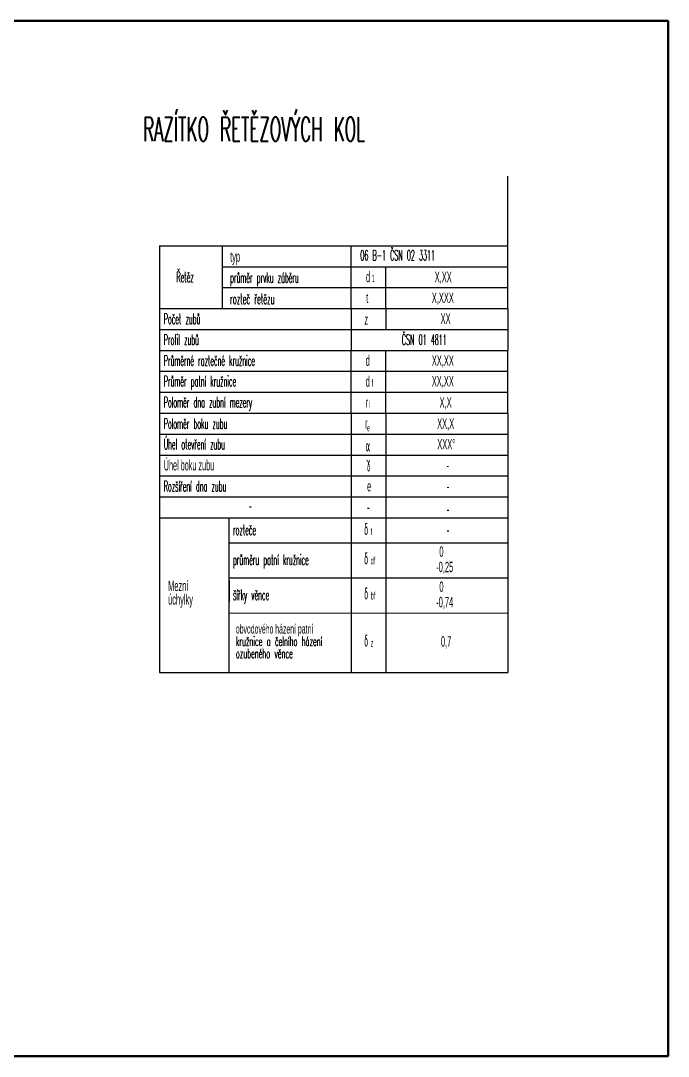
# Paper-space layout 'Razítka' of a CAD drawing. Header units: millimetres. Extents: x 0 to 420, y 0 to 297.
# Drawn here: x 234.2 to 420.1, y 0.2 to 297.2 of the extents above; entities that cross this region are included whole.
import ezdxf

# ---------------------------------------------------------------- set-up
doc = ezdxf.new("R2010")
doc.units = ezdxf.units.MM
doc.layers.add('1_-_SILNA', color=7, linetype='Continuous', lineweight=25)
doc.layers.add('2_-_SLABA', color=7, linetype='Continuous')
doc.styles.add('SLDTEXTSTYLE0', font='TXT', dxfattribs={"width": 0.44673, "bigfont": 'bigfont'})
doc.styles.add('SLDTEXTSTYLE1', font='TXT', dxfattribs={"width": 0.44673})
doc.styles.add('SLDTEXTSTYLE13', font='TXT', dxfattribs={"width": 0.510549, "bigfont": 'bigfont'})
doc.styles.add('SLDTEXTSTYLE2', font='TXT', dxfattribs={"width": 0.414821})
doc.styles.add('SLDTEXTSTYLE3', font='TXT', dxfattribs={"width": 0.382911, "bigfont": 'bigfont'})
doc.styles.add('SLDTEXTSTYLE4', font='TXT', dxfattribs={"width": 0.414821, "bigfont": 'bigfont'})
doc.styles.add('SLDTEXTSTYLE6', font='TXT', dxfattribs={"width": 0.510549})

# ---------------------------------------------------------------- blocks, each defined once
blk = doc.blocks.new('SW_NOTE_0_104')
at = {"layer": '1_-_SILNA', "color": 0, "insert": (0, 3.87), "char_height": 3, "attachment_point": 1, "style": 'SLDTEXTSTYLE0'}
blk.add_mtext('šířky věnce', dxfattribs=at)
blk = doc.blocks.new('SW_NOTE_0_105')
at = {"layer": '1_-_SILNA', "color": 0, "attachment_point": 1}
for s, insert, char_height, style in [('δ', (0, 4.43), 3.44, 'SLDTEXTSTYLE0'), ('z', (1.88, 3.1), 2.12, 'SLDTEXTSTYLE1')]:
    blk.add_mtext(s, dxfattribs=dict(at, insert=insert, char_height=char_height, style=style))
blk = doc.blocks.new('SW_NOTE_0_106')
at = {"layer": '1_-_SILNA', "color": 0, "attachment_point": 1}
for s, insert, char_height, style in [('δ', (0, 4.43), 3.44, 'SLDTEXTSTYLE0'), ('bf', (1.88, 3.1), 2.117, 'SLDTEXTSTYLE1')]:
    blk.add_mtext(s, dxfattribs=dict(at, insert=insert, char_height=char_height, style=style))
blk = doc.blocks.new('SW_NOTE_0_107')
at = {"layer": '1_-_SILNA', "color": 0, "attachment_point": 1}
for s, insert, char_height, style in [('δ', (0, 4.43), 3.44, 'SLDTEXTSTYLE0'), ('df', (1.88, 3.1), 2.117, 'SLDTEXTSTYLE1')]:
    blk.add_mtext(s, dxfattribs=dict(at, insert=insert, char_height=char_height, style=style))
blk = doc.blocks.new('SW_NOTE_0_108')
at = {"layer": '1_-_SILNA', "color": 0, "insert": (0, 3.87), "char_height": 3, "attachment_point": 1, "style": 'SLDTEXTSTYLE0'}
blk.add_mtext('průměru patní kružnice', dxfattribs=at)
blk = doc.blocks.new('SW_NOTE_0_109')
at = {"layer": '1_-_SILNA', "color": 0, "char_height": 3, "attachment_point": 1, "style": 'SLDTEXTSTYLE1'}
for s, insert in [('Mezní', (0, 3.87)), ('úchylky', (0, -0.01))]:
    blk.add_mtext(s, dxfattribs=dict(at, insert=insert))
blk = doc.blocks.new('SW_NOTE_0_110')
at = {"layer": '1_-_SILNA', "color": 0, "insert": (0, 3.87), "char_height": 3, "attachment_point": 1, "style": 'SLDTEXTSTYLE0'}
blk.add_mtext('rozteče', dxfattribs=at)
blk = doc.blocks.new('SW_NOTE_0_111')
at = {"layer": '1_-_SILNA', "color": 0, "insert": (0, 3.87), "char_height": 3, "attachment_point": 1, "style": 'SLDTEXTSTYLE1'}
blk.add_mtext('-', dxfattribs=at)
blk = doc.blocks.new('SW_NOTE_0_112')
at = {"layer": '1_-_SILNA', "color": 0, "attachment_point": 1, "style": 'SLDTEXTSTYLE1'}
for s, insert, char_height in [('r', (0, 3.87), 3), ('i', (1.01, 3), 2.12)]:
    blk.add_mtext(s, dxfattribs=dict(at, insert=insert, char_height=char_height))
blk = doc.blocks.new('SW_NOTE_0_113')
at = {"layer": '1_-_SILNA', "color": 0, "insert": (0, 3.87), "char_height": 3, "attachment_point": 1, "style": 'SLDTEXTSTYLE0'}
blk.add_mtext('Poloměr dna zubní mezery', dxfattribs=at)
blk = doc.blocks.new('SW_NOTE_0_114')
at = {"layer": '1_-_SILNA', "color": 0, "attachment_point": 1, "style": 'SLDTEXTSTYLE1'}
for s, insert, char_height in [('d', (0, 3.87), 3), ('f', (1.69, 3), 2.12)]:
    blk.add_mtext(s, dxfattribs=dict(at, insert=insert, char_height=char_height))
blk = doc.blocks.new('SW_NOTE_0_115')
at = {"layer": '1_-_SILNA', "color": 0, "insert": (0, 3.87), "char_height": 3, "attachment_point": 1, "style": 'SLDTEXTSTYLE1'}
blk.add_mtext('typ', dxfattribs=at)
blk = doc.blocks.new('SW_NOTE_0_116')
at = {"layer": '1_-_SILNA', "color": 0, "insert": (0, 3.87), "char_height": 3, "attachment_point": 1, "style": 'SLDTEXTSTYLE4'}
blk.add_mtext('rozteč řetězu', dxfattribs=at)
blk = doc.blocks.new('SW_NOTE_0_117')
at = {"layer": '1_-_SILNA', "color": 0, "insert": (0, 3.87), "char_height": 3, "attachment_point": 1, "style": 'SLDTEXTSTYLE0'}
blk.add_mtext('průměr prvku záběru', dxfattribs=at)
blk = doc.blocks.new('SW_NOTE_0_118')
at = {"layer": '1_-_SILNA', "color": 0, "insert": (0, 3.87), "char_height": 3, "attachment_point": 1, "style": 'SLDTEXTSTYLE0'}
blk.add_mtext('Řetěz', dxfattribs=at)
blk = doc.blocks.new('SW_NOTE_0_119')
at = {"layer": '1_-_SILNA', "color": 0, "char_height": 2.6458, "attachment_point": 1}
for s, insert, style in [('obvodového házení patní', (0, 3.41), 'SLDTEXTSTYLE1'), ('kružnice a čelního házení', (0, -0.12), 'SLDTEXTSTYLE0'), ('ozubeného věnce', (0, -3.64), 'SLDTEXTSTYLE0')]:
    blk.add_mtext(s, dxfattribs=dict(at, insert=insert, style=style))
blk = doc.blocks.new('SW_NOTE_0_120')
at = {"layer": '1_-_SILNA', "color": 0, "insert": (0, 3.87), "char_height": 3, "attachment_point": 1, "style": 'SLDTEXTSTYLE0'}
blk.add_mtext('Průměrné roztečné kružnice', dxfattribs=at)
blk = doc.blocks.new('SW_NOTE_0_121')
at = {"layer": '1_-_SILNA', "color": 0, "insert": (0, 3.87), "char_height": 3, "attachment_point": 1, "style": 'SLDTEXTSTYLE1'}
blk.add_mtext('d', dxfattribs=at)
blk = doc.blocks.new('SW_NOTE_0_122')
at = {"layer": '1_-_SILNA', "color": 0, "insert": (0, 3.87), "char_height": 3, "attachment_point": 1, "style": 'SLDTEXTSTYLE0'}
blk.add_mtext('Průměr patní kružnice', dxfattribs=at)
blk = doc.blocks.new('SW_NOTE_0_123')
at = {"layer": '1_-_SILNA', "color": 0, "insert": (0, 3.87), "char_height": 3, "attachment_point": 1, "style": 'SLDTEXTSTYLE3'}
blk.add_mtext('Profil zubů', dxfattribs=at)
blk = doc.blocks.new('SW_NOTE_0_124')
at = {"layer": '1_-_SILNA', "color": 0, "insert": (0, 3.87), "char_height": 3, "attachment_point": 1, "style": 'SLDTEXTSTYLE6'}
blk.add_mtext('z', dxfattribs=at)
blk = doc.blocks.new('SW_NOTE_0_125')
at = {"layer": '1_-_SILNA', "color": 0, "insert": (0, 3.87), "char_height": 3, "attachment_point": 1, "style": 'SLDTEXTSTYLE3'}
blk.add_mtext('Počet zubů', dxfattribs=at)
blk = doc.blocks.new('SW_NOTE_0_126')
at = {"layer": '1_-_SILNA', "color": 0, "insert": (0, 3.87), "char_height": 3, "attachment_point": 1, "style": 'SLDTEXTSTYLE1'}
blk.add_mtext('t', dxfattribs=at)
blk = doc.blocks.new('SW_NOTE_0_127')
at = {"layer": '1_-_SILNA', "color": 0, "insert": (0, 3.87), "char_height": 3, "attachment_point": 1, "style": 'SLDTEXTSTYLE0'}
blk.add_mtext('06 B-1 ČSN 02 3311', dxfattribs=at)
blk = doc.blocks.new('SW_NOTE_0_128')
at = {"layer": '1_-_SILNA', "color": 0, "attachment_point": 1, "style": 'SLDTEXTSTYLE1'}
for s, insert, char_height in [('d', (0, 3.87), 3), ('1', (1.69, 3), 2.12)]:
    blk.add_mtext(s, dxfattribs=dict(at, insert=insert, char_height=char_height))
blk = doc.blocks.new('SW_NOTE_0_129')
at = {"layer": '1_-_SILNA', "color": 0, "insert": (0, 3.87), "char_height": 3, "attachment_point": 1, "style": 'SLDTEXTSTYLE3'}
blk.add_mtext('Poloměr boku zubu', dxfattribs=at)
blk = doc.blocks.new('SW_NOTE_0_130')
at = {"layer": '1_-_SILNA', "color": 0, "insert": (0, 2.58), "char_height": 2, "attachment_point": 1, "style": 'SLDTEXTSTYLE2'}
blk.add_mtext('e', dxfattribs=at)
blk = doc.blocks.new('SW_NOTE_0_131')
at = {"layer": '1_-_SILNA', "color": 0, "insert": (0, 3.87), "char_height": 3, "attachment_point": 1, "style": 'SLDTEXTSTYLE1'}
blk.add_mtext('r', dxfattribs=at)
blk = doc.blocks.new('SW_NOTE_0_132')
at = {"layer": '1_-_SILNA', "color": 0, "insert": (0, 3.87), "char_height": 3, "attachment_point": 1, "style": 'SLDTEXTSTYLE3'}
blk.add_mtext('Úhel otevření zubu', dxfattribs=at)
blk = doc.blocks.new('SW_NOTE_0_133')
at = {"layer": '1_-_SILNA', "color": 0, "insert": (0, 4.43), "char_height": 3.44, "attachment_point": 1, "style": 'SLDTEXTSTYLE0'}
blk.add_mtext('α', dxfattribs=at)
blk = doc.blocks.new('SW_NOTE_0_134')
at = {"layer": '1_-_SILNA', "color": 0, "insert": (0.48, 3.87), "char_height": 3, "attachment_point": 2, "style": 'SLDTEXTSTYLE1'}
blk.add_mtext('-', dxfattribs=at)
blk = doc.blocks.new('SW_NOTE_0_135')
at = {"layer": '1_-_SILNA', "color": 0, "insert": (0, 3.87), "char_height": 3, "attachment_point": 1, "style": 'SLDTEXTSTYLE0'}
blk.add_mtext('Rozšíření dna zubu', dxfattribs=at)
blk = doc.blocks.new('SW_NOTE_0_136')
at = {"layer": '1_-_SILNA', "color": 0, "attachment_point": 1}
for s, insert, char_height, style in [('δ', (0, 4.43), 3.44, 'SLDTEXTSTYLE0'), ('t', (1.88, 3.1), 2.12, 'SLDTEXTSTYLE1')]:
    blk.add_mtext(s, dxfattribs=dict(at, insert=insert, char_height=char_height, style=style))
blk = doc.blocks.new('SW_NOTE_0_137')
at = {"layer": '1_-_SILNA', "color": 0, "insert": (0, 4.43), "char_height": 3.44, "attachment_point": 1, "style": 'SLDTEXTSTYLE0'}
blk.add_mtext('γ', dxfattribs=at)
blk = doc.blocks.new('SW_NOTE_0_138')
at = {"layer": '1_-_SILNA', "color": 0, "insert": (0, 3.87), "char_height": 3, "attachment_point": 1, "style": 'SLDTEXTSTYLE1'}
blk.add_mtext('e', dxfattribs=at)
blk = doc.blocks.new('SW_NOTE_0_139')
at = {"layer": '1_-_SILNA', "color": 0, "insert": (0, 3.87), "char_height": 3, "attachment_point": 1, "style": 'SLDTEXTSTYLE2'}
blk.add_mtext('Úhel boku zubu', dxfattribs=at)
blk = doc.blocks.new('SW_NOTE_0_140')
at = {"layer": '1_-_SILNA', "color": 0, "insert": (0, 3.87), "char_height": 3, "attachment_point": 1, "style": 'SLDTEXTSTYLE1'}
blk.add_mtext('-', dxfattribs=at)
blk = doc.blocks.new('SW_NOTE_0_141')
at = {"layer": '1_-_SILNA', "color": 0, "insert": (8.96, 3.87), "char_height": 3, "attachment_point": 2, "style": 'SLDTEXTSTYLE0'}
blk.add_mtext('ČSN 01 4811', dxfattribs=at)
blk = doc.blocks.new('SW_NOTE_0_142')
at = {"layer": '1_-_SILNA', "color": 0, "insert": (0, 3.87), "char_height": 3, "attachment_point": 1, "style": 'SLDTEXTSTYLE1'}
blk.add_mtext('-', dxfattribs=at)
blk = doc.blocks.new('SW_NOTE_0_143')
at = {"layer": '1_-_SILNA', "color": 0, "insert": (0, 3.87), "char_height": 3, "attachment_point": 1, "style": 'SLDTEXTSTYLE1'}
blk.add_mtext('-', dxfattribs=at)
blk = doc.blocks.new('SW_NOTE_0_144')
at = {"layer": '1_-_SILNA', "color": 0, "insert": (0, 3.87), "char_height": 3, "attachment_point": 1, "style": 'SLDTEXTSTYLE1'}
blk.add_mtext('-', dxfattribs=at)
blk = doc.blocks.new('Blok62')
at = {"color": 7, "linetype": 'Continuous', "lineweight": 18}
blk.add_line((294.04, 127.34), (374.04, 127.34), dxfattribs=at)
at = {"layer": '1_-_SILNA', "color": 7, "linetype": 'Continuous'}
for p, q in [((374.04, 232.66), (374.04, 252.66)), ((274.04, 232.66), (274.04, 214.66)), ((274.04, 232.66), (374.04, 232.66)), ((329.04, 214.66), (329.04, 232.66)), ((374.04, 214.66), (374.04, 232.66)), ((339.04, 214.66), (339.04, 226.66)), ((274.04, 214.66), (274.04, 208.66)), ((274.04, 214.66), (374.04, 214.66)), ((329.04, 214.66), (329.04, 208.66)), ((339.04, 214.66), (339.04, 208.66)), ((374.04, 214.66), (374.04, 208.66)), ((274.04, 208.66), (274.04, 202.66)), ((329.04, 208.66), (329.04, 202.66)), ((374.04, 208.66), (374.04, 202.66)), ((274.04, 202.66), (274.04, 196.66)), ((329.04, 184.66), (329.04, 202.66)), ((339.04, 184.66), (339.04, 202.66)), ((374.04, 184.66), (374.04, 202.66)), ((274.04, 196.66), (274.04, 184.66)), ((274.04, 184.66), (274.04, 110.25)), ((329.04, 184.66), (329.04, 178.66)), ((339.04, 184.66), (339.04, 178.66)), ((374.04, 184.66), (374.04, 178.66)), ((329.04, 178.66), (329.04, 136.66)), ((339.04, 178.66), (339.04, 136.66)), ((374.04, 178.66), (374.04, 136.66)), ((329.04, 136.66), (329.04, 130.66)), ((339.04, 136.66), (339.04, 130.66)), ((374.04, 136.66), (374.04, 130.66)), ((329.04, 130.66), (329.04, 110.25)), ((339.04, 130.66), (339.04, 110.25)), ((374.04, 130.66), (374.04, 110.25)), ((274.04, 110.25), (374.04, 110.25))]:
    blk.add_line(p, q, dxfattribs=at)
at = {"layer": '1_-_SILNA'}
blk.add_line((292.02, 232.66), (292.02, 214.66), dxfattribs=at)
at = {"layer": '2_-_SLABA', "color": 7, "linetype": 'Continuous'}
for p, q in [((292.02, 226.66), (374.04, 226.66)), ((292.02, 220.66), (374.04, 220.66)), ((274.04, 208.66), (374.04, 208.66)), ((274.04, 202.66), (374.04, 202.66)), ((274.04, 196.66), (374.04, 196.66)), ((274.04, 190.66), (374.04, 190.66)), ((274.04, 184.66), (374.04, 184.66)), ((274.04, 178.66), (374.04, 178.66)), ((274.04, 172.66), (374.04, 172.66)), ((274.04, 166.66), (374.04, 166.66)), ((274.04, 160.66), (374.04, 160.66)), ((274.04, 154.66), (374.04, 154.66)), ((294.04, 110.25), (294.04, 154.66)), ((294.04, 147.46), (374.04, 147.46)), ((294.04, 137.4), (374.04, 137.4)), ((294.04, 136.66), (294.04, 130.66))]:
    blk.add_line(p, q, dxfattribs=at)
at = {"layer": '1_-_SILNA', "color": 7}
for name, p in [('SW_NOTE_0_127', (331.7, 227.58)), ('SW_NOTE_0_115', (294.34, 227.21)), ('SW_NOTE_0_118', (278.93, 221.36)), ('SW_NOTE_0_117', (294.34, 221.18)), ('SW_NOTE_0_128', (333.31, 221.36)), ('SW_NOTE_0_116', (294.34, 215.07)), ('SW_NOTE_0_126', (333.38, 215.38)), ('SW_NOTE_0_125', (275.29, 209.36)), ('SW_NOTE_0_124', (332.88, 209.2)), ('SW_NOTE_0_141', (341.09, 203.37)), ('SW_NOTE_0_123', (275.29, 203.37)), ('SW_NOTE_0_120', (275.29, 197.37)), ('SW_NOTE_0_121', (333.24, 197.37)), ('SW_NOTE_0_122', (275.29, 191.46)), ('SW_NOTE_0_114', (333.24, 191.37)), ('SW_NOTE_0_113', (275.29, 185.46)), ('SW_NOTE_0_112', (333.24, 185.37)), ('SW_NOTE_0_129', (275.29, 179.3)), ('SW_NOTE_0_131', (333.04, 179.38)), ('SW_NOTE_0_132', (275.29, 173.39)), ('SW_NOTE_0_130', (333.67, 178.88)), ('SW_NOTE_0_133', (333.19, 172.66)), ('SW_NOTE_0_139', (275.29, 167.37)), ('SW_NOTE_0_137', (333.36, 167.96)), ('SW_NOTE_0_142', (356.46, 167.35)), ('SW_NOTE_0_135', (275.29, 161.35)), ('SW_NOTE_0_138', (333.64, 161.36)), ('SW_NOTE_0_140', (356.5, 161.3)), ('SW_NOTE_0_134', (299.64, 155.72)), ('SW_NOTE_0_111', (333.64, 155.36)), ('SW_NOTE_0_143', (356.5, 154.77)), ('SW_NOTE_0_110', (295.16, 148.83)), ('SW_NOTE_0_136', (332.78, 148.73)), ('SW_NOTE_0_144', (356.5, 148.83)), ('SW_NOTE_0_108', (295.16, 140.26)), ('SW_NOTE_0_107', (332.78, 140.31)), ('SW_NOTE_0_109', (276.53, 132.77)), ('SW_NOTE_0_104', (295.16, 130.2)), ('SW_NOTE_0_106', (332.78, 130.24)), ('SW_NOTE_0_119', (295.98, 120.69)), ('SW_NOTE_0_105', (332.78, 116.73))]:
    blk.add_blockref(name, p, dxfattribs=at)

psp = doc.layouts.new('Razítka')

# ---------------------------------------------------------------- linework, layer by layer
at = {"color": 7, "linetype": 'Continuous', "lineweight": 50}
for p, q in [((0.08, 297.21), (420.08, 297.21)), ((420.08, 0.21), (420.08, 297.21)), ((0.08, 0.21), (420.08, 0.21))]:
    psp.add_line(p, q, dxfattribs=at)

# ---------------------------------------------------------------- block references
at = {"color": 7, "linetype": 'Continuous'}
psp.add_blockref('Blok62', (0, 0), dxfattribs=at)

# ---------------------------------------------------------------- texts
at = {"layer": '1_-_SILNA', "color": 7, "attachment_point": 1}
for s, insert, char_height, style in [('RAZÍTKO ŘETĚZOVÝCH KOL', (269.3, 269.55), 6.8792, 'SLDTEXTSTYLE13'), ('X,XX', (353.05, 225.22), 3, 'SLDTEXTSTYLE1'), ('XX', (354.75, 213.28), 3, 'SLDTEXTSTYLE1'), ('XX,XX', (352.22, 201.24), 3, 'SLDTEXTSTYLE1'), ('XX,XX', (352.22, 195.32), 3, 'SLDTEXTSTYLE1'), ('X,X', (354.45, 189.24), 3, 'SLDTEXTSTYLE1'), ('XX,X', (353.75, 183.15), 3, 'SLDTEXTSTYLE1'), ('XXX°', (353.78, 177.26), 3, 'SLDTEXTSTYLE1'), ('0', (354.38, 146.46), 3, 'SLDTEXTSTYLE1'), ('-0,25', (353.47, 142.05), 3, 'SLDTEXTSTYLE1'), ('0', (354.38, 136.4), 3, 'SLDTEXTSTYLE1'), ('-0,74', (353.47, 131.98), 3, 'SLDTEXTSTYLE1'), ('0,7', (354.82, 120.7), 3, 'SLDTEXTSTYLE1')]:
    psp.add_mtext(s, dxfattribs=dict(at, insert=insert, char_height=char_height, style=style))
at = {"layer": '1_-_SILNA', "insert": (352.22, 219.24), "char_height": 3, "attachment_point": 1, "style": 'SLDTEXTSTYLE1'}
psp.add_mtext('X,XXX', dxfattribs=at)

doc.saveas('drawing.dxf')
